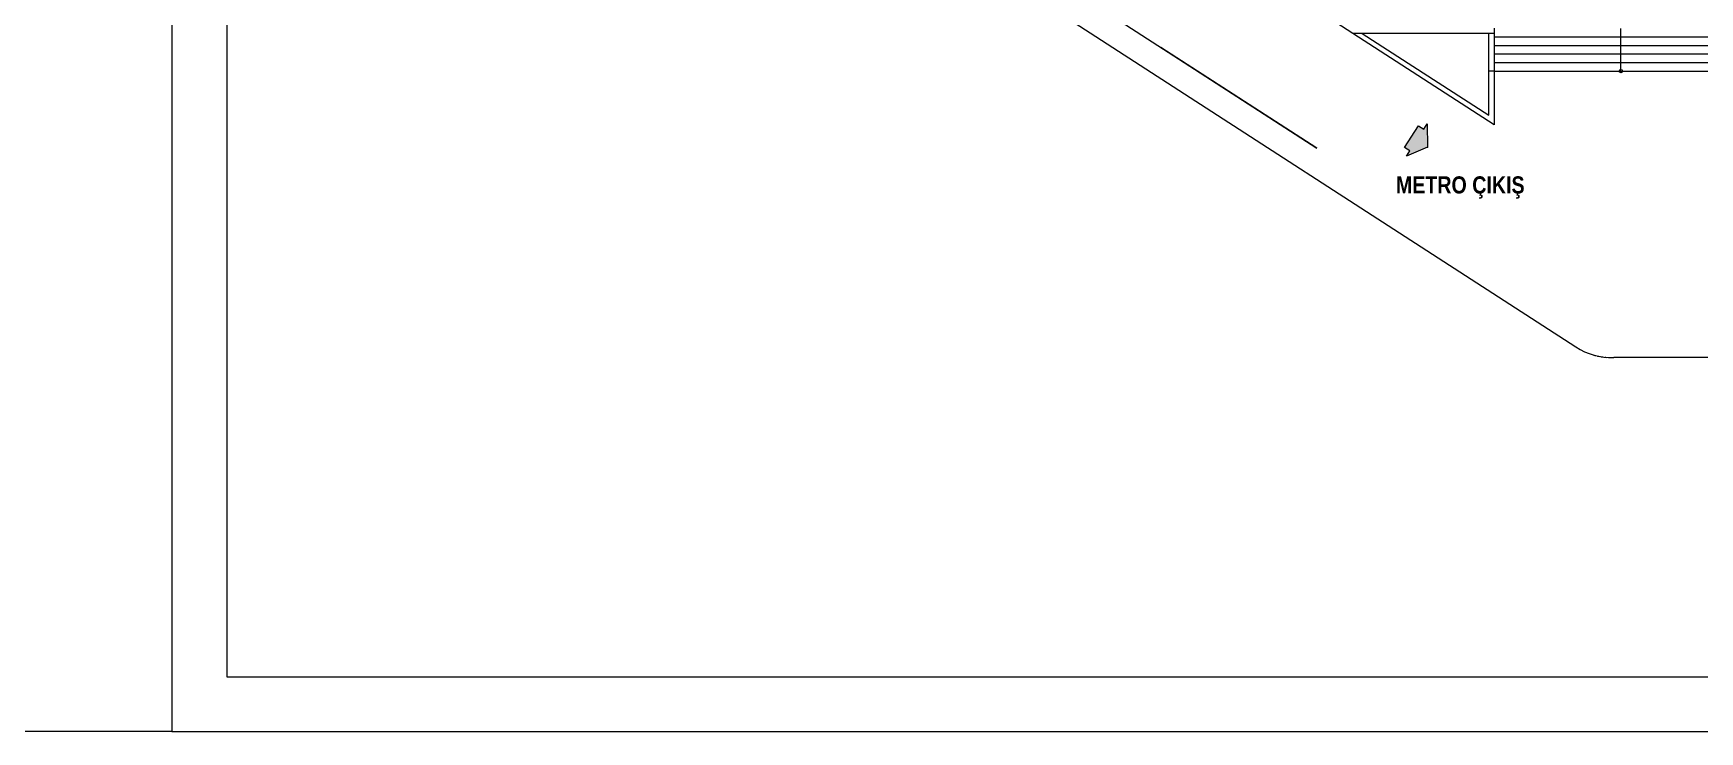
# Model space of a CAD drawing. Header units: metres. Extents: x -13621 to 152406, y -16073 to 22221.
# Drawn here: x 101351 to 111069, y -4219 to -148 of the extents above; entities that cross this region are included whole.
import ezdxf
from ezdxf.enums import TextEntityAlignment as Align

# ---------------------------------------------------------------- set-up
doc = ezdxf.new("R2010")
doc.units = ezdxf.units.M
doc.header["$LTSCALE"] = 100
doc.header["$MEASUREMENT"] = 0
doc.layers.get('0').update_dxf_attribs({"color": 9, "lineweight": 9})
for name, color, linetype, lineweight in [('06D', 9, 'Continuous', 9), ('21', 9, 'Continuous', 9), ('40A', 9, 'Continuous', 9)]:
    doc.layers.add(name, color=color, linetype=linetype, lineweight=lineweight)
doc.styles.add('MuuM_TEXT-BOLD', font='ARIALNB.TTF')

# ---------------------------------------------------------------- blocks, each defined once
blk = doc.blocks.new('p-kule_ynei')
for p, q in [((-6594.9, -5516), (-1833, -8595.9)), ((-3134.2, -6768), (-4076.8, -6158.9)), ((-4976.2, -6382.3), (-3343.7, -7437.3)), ((-2310.2, -7300.6), (-3134.2, -6768)), ((-2310.2, -6768), (-3134.2, -6768)), ((-3078.9, -6768), (-2340.2, -7245.5)), ((-2340.2, -6988), (-2340.2, -6768)), ((-2310.2, -6738), (-2310.2, -6988)), ((-2310.2, -6788), (-830.2, -6788)), ((-2310.2, -6788), (-830.2, -6788)), ((-1570.2, -6788), (-1570.2, -6740)), ((-1570.2, -6838), (-1570.2, -6788)), ((-3343.7, -7437.3), (-4252.8, -6849.8)), ((-2310.2, -6838), (-830.2, -6838)), ((-2310.2, -6838), (-830.2, -6838)), ((-2310.2, -6888), (-830.2, -6888)), ((-2310.2, -6888), (-830.2, -6888)), ((-1570.2, -6888), (-1570.2, -6838)), ((-1570.2, -6938), (-1570.2, -6888)), ((-2310.2, -6988), (-2340.2, -6988)), ((-2340.2, -7245.5), (-2340.2, -6988)), ((-2310.2, -6938), (-830.2, -6938)), ((-2310.2, -6938), (-830.2, -6938)), ((-2310.2, -6988), (-830.2, -6988)), ((-2310.2, -6988), (-830.2, -6988)), ((-2310.2, -6988), (-2310.2, -7300.6)), ((-1570.2, -6988), (-1570.2, -6938)), ((-1757.3, -8633.9), (-1757.4, -8633.9)), ((-1633.2, -8658), (-1633.1, -8658)), ((-690.2, -8658), (-1611.7, -8658))]:
    blk.add_line(p, q)
blk.add_circle((-1570.2, -6988), 10)
for start, end in [(237.05345, 271.5949), (252.7301, 255.86519), (257.39362, 259.00029), (260.58187, 262.15374), (263.75723, 265.29086), (266.92376, 268.40557)]:
    blk.add_arc((-1622.4, -8271), 387.2, start, end)
blk = doc.blocks.new('0_arrow1')
blk.add_hatch(color=254).paths.add_polyline_path([(0, 0), (-22.5, -15), (-15, -15), (-15, -22.5), (15, -22.5), (15, -15), (22.5, -15)])
at = {"linetype": 'ByBlock', "lineweight": -2}
blk.add_lwpolyline([(15, -22.5), (-15, -22.5), (-15, -15), (-22.5, -15), (0, 0), (22.5, -15), (15, -15)], close=True, dxfattribs=at)
blk.add_point((0, 0))

msp = doc.modelspace()

# ---------------------------------------------------------------- linework, layer by layer
at = {"layer": '40A'}
for points in [[(102159.3, -4218.6), (74159.3, -4218.6), (74159.3, 12601.4), (102159.3, 12601.4)], [(102159.3, 12601.4), (102159.3, -4218.6), (130139.3, -4218.6), (130139.3, 12601.4)], [(127979.5, -3898.6), (127979.5, 12281.4), (102479.3, 12281.4), (102479.3, -3898.6)]]:
    msp.add_lwpolyline(points, close=True, dxfattribs=at)

# ---------------------------------------------------------------- block references
at = {"layer": '06D'}
msp.add_blockref('p-kule_ynei', (112180, 6620), dxfattribs=at)
at = {"layer": '21', "xscale": 5.000000000000006, "yscale": 5.000000000000006, "zscale": 5.000000000000006, "rotation": 237.1264473761763}
msp.add_blockref('0_arrow1', (109482.7, -810.7), dxfattribs=at)

# ---------------------------------------------------------------- texts
at = {"layer": '21', "style": 'MuuM_TEXT-BOLD'}
msp.add_text('METRO ÇIKIŞ', height=100, rotation=360, dxfattribs=at).set_placement((109672.8, -981.5), align=Align.TOP_CENTER)

doc.saveas('drawing.dxf')
